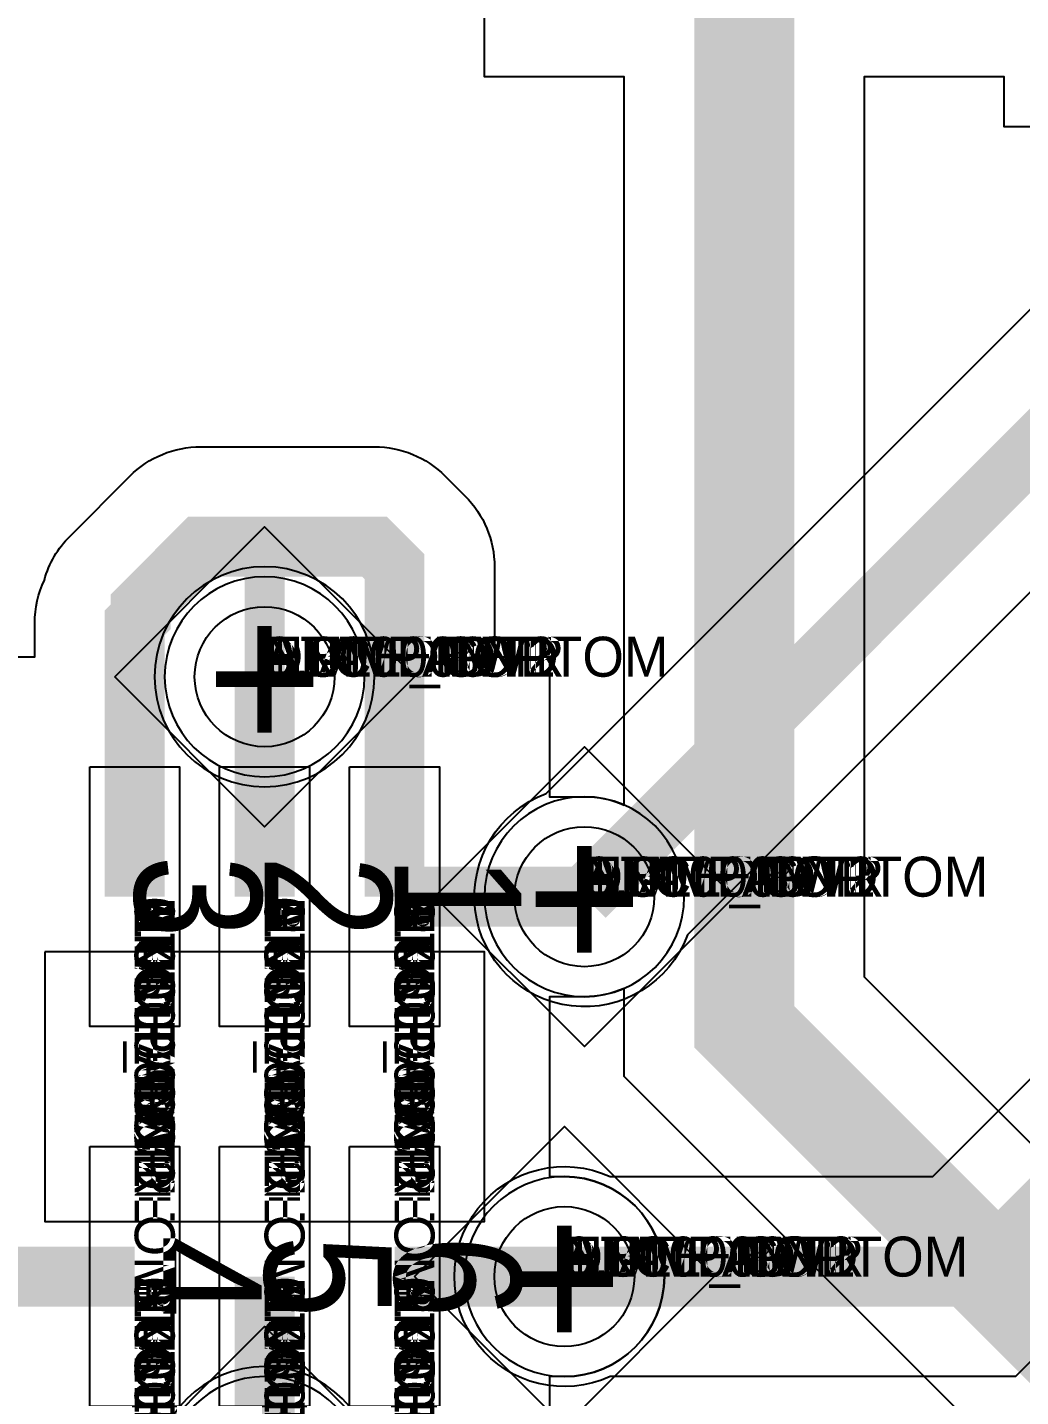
# Model space of a CAD drawing. Extents: x 0 to 323, y 0 to 320.
# Drawn here: x 40.78 to 45.75, y 164.76 to 171.6 of the extents above; entities that cross this region are included whole.
import ezdxf
from ezdxf.enums import TextEntityAlignment as Align

# ---------------------------------------------------------------- set-up
doc = ezdxf.new("R2010")
doc.units = 0
doc.header["$MEASUREMENT"] = 0
doc.layers.get('0').update_dxf_attribs({"linetype": 'CONTINUOUS'})
for name, color, linetype in [('CDN_FIGURES', 7, 'CONTINUOUS'), ('ETCH_BOTTOM', 7, 'CONTINUOUS'), ('ETCH_GND', 3, 'CONTINUOUS'), ('ETCH_INT1', 4, 'CONTINUOUS'), ('ETCH_INT2', 5, 'CONTINUOUS'), ('ETCH_PWR', 6, 'CONTINUOUS'), ('ETCH_TOP', 2, 'CONTINUOUS'), ('MANUFACTURING_NCLEGEND-1-6', 8, 'CONTINUOUS'), ('PACKAGE_GEOMETRY_ASSEMBLY_TOP', 11, 'CONTINUOUS'), ('PACKAGE_GEOMETRY_PIN_NUMBER', 9, 'CONTINUOUS')]:
    doc.layers.add(name, color=color, linetype=linetype)

# ---------------------------------------------------------------- blocks, each defined once
blk = doc.blocks.new('PAD_INFO')
for tag in ['SHAPE_TYPE', 'PAD_HEIGHT', 'PAD_LAYER', 'PAD_TYPE', 'PAD_WIDTH']:
    blk.add_attdef(tag, (0, 0), '', height=0.2)
at = {"flags": 2}
blk.add_attdef('CDN_TYPE', (0, 0), '', height=0.2, dxfattribs=at)
blk = doc.blocks.new('DRILL_INFO')
at = {"flags": 2}
blk.add_attdef('CDN_TYPE', (0, 0), '', height=0.2, dxfattribs=at)
for tag in ['FSHAPE', 'FCHAR', 'DRILL_HEIGHT', 'DIAMETER', 'PLATED', 'DRILL_WIDTH']:
    blk.add_attdef(tag, (0, 0), '', height=0.2)
blk = doc.blocks.new('VIA0700X0300')
at = {"layer": 'ETCH_BOTTOM'}
blk.add_circle((0, 0), 0.35, dxfattribs=at)
at = {"layer": 'ETCH_GND'}
blk.add_circle((0, 0), 0.35, dxfattribs=at)
at = {"layer": 'ETCH_INT1'}
blk.add_circle((0, 0), 0.35, dxfattribs=at)
at = {"layer": 'ETCH_INT2'}
blk.add_circle((0, 0), 0.35, dxfattribs=at)
at = {"layer": 'ETCH_PWR'}
blk.add_circle((0, 0), 0.35, dxfattribs=at)
at = {"layer": 'ETCH_TOP'}
blk.add_circle((0, 0), 0.35, dxfattribs=at)
ref = blk.add_blockref('PAD_INFO', (0, 0))
ref.add_attrib('PAD_LAYER', 'ETCH_TOP', (0, 0), dxfattribs={"height": 0.2})
ref.add_attrib('SHAPE_TYPE', 'NULL', (0, 0), dxfattribs={"height": 0.2})
ref.add_attrib('PAD_TYPE', 'ANTIPAD', (0, 0), dxfattribs={"height": 0.2})
ref.add_attrib('PAD_WIDTH', '0.000000', (0, 0), dxfattribs={"height": 0.2})
ref.add_attrib('PAD_HEIGHT', '0.000000', (0, 0), dxfattribs={"height": 0.2})
ref = blk.add_blockref('PAD_INFO', (0, 0))
ref.add_attrib('PAD_LAYER', 'ETCH_GND', (0, 0), dxfattribs={"height": 0.2})
ref.add_attrib('SHAPE_TYPE', 'NULL', (0, 0), dxfattribs={"height": 0.2})
ref.add_attrib('PAD_TYPE', 'ANTIPAD', (0, 0), dxfattribs={"height": 0.2})
ref.add_attrib('PAD_WIDTH', '0.000000', (0, 0), dxfattribs={"height": 0.2})
ref.add_attrib('PAD_HEIGHT', '0.000000', (0, 0), dxfattribs={"height": 0.2})
ref = blk.add_blockref('PAD_INFO', (0, 0))
ref.add_attrib('PAD_LAYER', 'ETCH_INT1', (0, 0), dxfattribs={"height": 0.2})
ref.add_attrib('SHAPE_TYPE', 'NULL', (0, 0), dxfattribs={"height": 0.2})
ref.add_attrib('PAD_TYPE', 'ANTIPAD', (0, 0), dxfattribs={"height": 0.2})
ref.add_attrib('PAD_WIDTH', '0.000000', (0, 0), dxfattribs={"height": 0.2})
ref.add_attrib('PAD_HEIGHT', '0.000000', (0, 0), dxfattribs={"height": 0.2})
ref = blk.add_blockref('PAD_INFO', (0, 0))
ref.add_attrib('PAD_LAYER', 'ETCH_INT2', (0, 0), dxfattribs={"height": 0.2})
ref.add_attrib('SHAPE_TYPE', 'NULL', (0, 0), dxfattribs={"height": 0.2})
ref.add_attrib('PAD_TYPE', 'ANTIPAD', (0, 0), dxfattribs={"height": 0.2})
ref.add_attrib('PAD_WIDTH', '0.000000', (0, 0), dxfattribs={"height": 0.2})
ref.add_attrib('PAD_HEIGHT', '0.000000', (0, 0), dxfattribs={"height": 0.2})
ref = blk.add_blockref('PAD_INFO', (0, 0))
ref.add_attrib('PAD_LAYER', 'ETCH_PWR', (0, 0), dxfattribs={"height": 0.2})
ref.add_attrib('SHAPE_TYPE', 'NULL', (0, 0), dxfattribs={"height": 0.2})
ref.add_attrib('PAD_TYPE', 'ANTIPAD', (0, 0), dxfattribs={"height": 0.2})
ref.add_attrib('PAD_WIDTH', '0.000000', (0, 0), dxfattribs={"height": 0.2})
ref.add_attrib('PAD_HEIGHT', '0.000000', (0, 0), dxfattribs={"height": 0.2})
ref = blk.add_blockref('PAD_INFO', (0, 0))
ref.add_attrib('PAD_LAYER', 'ETCH_BOTTOM', (0, 0), dxfattribs={"height": 0.2})
ref.add_attrib('SHAPE_TYPE', 'NULL', (0, 0), dxfattribs={"height": 0.2})
ref.add_attrib('PAD_TYPE', 'ANTIPAD', (0, 0), dxfattribs={"height": 0.2})
ref.add_attrib('PAD_WIDTH', '0.000000', (0, 0), dxfattribs={"height": 0.2})
ref.add_attrib('PAD_HEIGHT', '0.000000', (0, 0), dxfattribs={"height": 0.2})
ref = blk.add_blockref('PAD_INFO', (0, 0))
ref.add_attrib('PAD_LAYER', 'ETCH_TOP', (0, 0), dxfattribs={"height": 0.2})
ref.add_attrib('SHAPE_TYPE', 'NULL', (0, 0), dxfattribs={"height": 0.2})
ref.add_attrib('PAD_TYPE', 'THERMAL', (0, 0), dxfattribs={"height": 0.2})
ref.add_attrib('PAD_WIDTH', '0.000000', (0, 0), dxfattribs={"height": 0.2})
ref.add_attrib('PAD_HEIGHT', '0.000000', (0, 0), dxfattribs={"height": 0.2})
ref = blk.add_blockref('PAD_INFO', (0, 0))
ref.add_attrib('PAD_LAYER', 'ETCH_GND', (0, 0), dxfattribs={"height": 0.2})
ref.add_attrib('SHAPE_TYPE', 'NULL', (0, 0), dxfattribs={"height": 0.2})
ref.add_attrib('PAD_TYPE', 'THERMAL', (0, 0), dxfattribs={"height": 0.2})
ref.add_attrib('PAD_WIDTH', '0.000000', (0, 0), dxfattribs={"height": 0.2})
ref.add_attrib('PAD_HEIGHT', '0.000000', (0, 0), dxfattribs={"height": 0.2})
ref = blk.add_blockref('PAD_INFO', (0, 0))
ref.add_attrib('PAD_LAYER', 'ETCH_INT1', (0, 0), dxfattribs={"height": 0.2})
ref.add_attrib('SHAPE_TYPE', 'NULL', (0, 0), dxfattribs={"height": 0.2})
ref.add_attrib('PAD_TYPE', 'THERMAL', (0, 0), dxfattribs={"height": 0.2})
ref.add_attrib('PAD_WIDTH', '0.000000', (0, 0), dxfattribs={"height": 0.2})
ref.add_attrib('PAD_HEIGHT', '0.000000', (0, 0), dxfattribs={"height": 0.2})
ref = blk.add_blockref('PAD_INFO', (0, 0))
ref.add_attrib('PAD_LAYER', 'ETCH_INT2', (0, 0), dxfattribs={"height": 0.2})
ref.add_attrib('SHAPE_TYPE', 'NULL', (0, 0), dxfattribs={"height": 0.2})
ref.add_attrib('PAD_TYPE', 'THERMAL', (0, 0), dxfattribs={"height": 0.2})
ref.add_attrib('PAD_WIDTH', '0.000000', (0, 0), dxfattribs={"height": 0.2})
ref.add_attrib('PAD_HEIGHT', '0.000000', (0, 0), dxfattribs={"height": 0.2})
ref = blk.add_blockref('PAD_INFO', (0, 0))
ref.add_attrib('PAD_LAYER', 'ETCH_PWR', (0, 0), dxfattribs={"height": 0.2})
ref.add_attrib('SHAPE_TYPE', 'NULL', (0, 0), dxfattribs={"height": 0.2})
ref.add_attrib('PAD_TYPE', 'THERMAL', (0, 0), dxfattribs={"height": 0.2})
ref.add_attrib('PAD_WIDTH', '0.000000', (0, 0), dxfattribs={"height": 0.2})
ref.add_attrib('PAD_HEIGHT', '0.000000', (0, 0), dxfattribs={"height": 0.2})
ref = blk.add_blockref('PAD_INFO', (0, 0))
ref.add_attrib('PAD_LAYER', 'ETCH_BOTTOM', (0, 0), dxfattribs={"height": 0.2})
ref.add_attrib('SHAPE_TYPE', 'NULL', (0, 0), dxfattribs={"height": 0.2})
ref.add_attrib('PAD_TYPE', 'THERMAL', (0, 0), dxfattribs={"height": 0.2})
ref.add_attrib('PAD_WIDTH', '0.000000', (0, 0), dxfattribs={"height": 0.2})
ref.add_attrib('PAD_HEIGHT', '0.000000', (0, 0), dxfattribs={"height": 0.2})
ref = blk.add_blockref('PAD_INFO', (0, 0))
ref.add_attrib('PAD_LAYER', 'ETCH_TOP', (0, 0), dxfattribs={"height": 0.2})
ref.add_attrib('SHAPE_TYPE', 'CIRCLE', (0, 0), dxfattribs={"height": 0.2})
ref.add_attrib('PAD_TYPE', 'REGULAR', (0, 0), dxfattribs={"height": 0.2})
ref.add_attrib('PAD_WIDTH', '0.700000', (0, 0), dxfattribs={"height": 0.2})
ref.add_attrib('PAD_HEIGHT', '0.700000', (0, 0), dxfattribs={"height": 0.2})
ref = blk.add_blockref('PAD_INFO', (0, 0))
ref.add_attrib('PAD_LAYER', 'ETCH_GND', (0, 0), dxfattribs={"height": 0.2})
ref.add_attrib('SHAPE_TYPE', 'CIRCLE', (0, 0), dxfattribs={"height": 0.2})
ref.add_attrib('PAD_TYPE', 'REGULAR', (0, 0), dxfattribs={"height": 0.2})
ref.add_attrib('PAD_WIDTH', '0.700000', (0, 0), dxfattribs={"height": 0.2})
ref.add_attrib('PAD_HEIGHT', '0.700000', (0, 0), dxfattribs={"height": 0.2})
ref = blk.add_blockref('PAD_INFO', (0, 0))
ref.add_attrib('PAD_LAYER', 'ETCH_INT1', (0, 0), dxfattribs={"height": 0.2})
ref.add_attrib('SHAPE_TYPE', 'CIRCLE', (0, 0), dxfattribs={"height": 0.2})
ref.add_attrib('PAD_TYPE', 'REGULAR', (0, 0), dxfattribs={"height": 0.2})
ref.add_attrib('PAD_WIDTH', '0.700000', (0, 0), dxfattribs={"height": 0.2})
ref.add_attrib('PAD_HEIGHT', '0.700000', (0, 0), dxfattribs={"height": 0.2})
ref = blk.add_blockref('PAD_INFO', (0, 0))
ref.add_attrib('PAD_LAYER', 'ETCH_INT2', (0, 0), dxfattribs={"height": 0.2})
ref.add_attrib('SHAPE_TYPE', 'CIRCLE', (0, 0), dxfattribs={"height": 0.2})
ref.add_attrib('PAD_TYPE', 'REGULAR', (0, 0), dxfattribs={"height": 0.2})
ref.add_attrib('PAD_WIDTH', '0.700000', (0, 0), dxfattribs={"height": 0.2})
ref.add_attrib('PAD_HEIGHT', '0.700000', (0, 0), dxfattribs={"height": 0.2})
ref = blk.add_blockref('PAD_INFO', (0, 0))
ref.add_attrib('PAD_LAYER', 'ETCH_PWR', (0, 0), dxfattribs={"height": 0.2})
ref.add_attrib('SHAPE_TYPE', 'CIRCLE', (0, 0), dxfattribs={"height": 0.2})
ref.add_attrib('PAD_TYPE', 'REGULAR', (0, 0), dxfattribs={"height": 0.2})
ref.add_attrib('PAD_WIDTH', '0.700000', (0, 0), dxfattribs={"height": 0.2})
ref.add_attrib('PAD_HEIGHT', '0.700000', (0, 0), dxfattribs={"height": 0.2})
ref = blk.add_blockref('PAD_INFO', (0, 0))
ref.add_attrib('PAD_LAYER', 'ETCH_BOTTOM', (0, 0), dxfattribs={"height": 0.2})
ref.add_attrib('SHAPE_TYPE', 'CIRCLE', (0, 0), dxfattribs={"height": 0.2})
ref.add_attrib('PAD_TYPE', 'REGULAR', (0, 0), dxfattribs={"height": 0.2})
ref.add_attrib('PAD_WIDTH', '0.700000', (0, 0), dxfattribs={"height": 0.2})
ref.add_attrib('PAD_HEIGHT', '0.700000', (0, 0), dxfattribs={"height": 0.2})
ref = blk.add_blockref('DRILL_INFO', (0, 0))
ref.add_attrib('DIAMETER', '0.300000', (0, 0), dxfattribs={"height": 0.2})
ref.add_attrib('PLATED', 'PLATED', (0, 0), dxfattribs={"height": 0.2})
ref.add_attrib('FSHAPE', 'DIAMOND', (0, 0), dxfattribs={"height": 0.2})
ref.add_attrib('FCHAR', '+', (0, 0), dxfattribs={"height": 0.2})
ref.add_attrib('DRILL_WIDTH', '1.500000', (0, 0), dxfattribs={"height": 0.2})
ref.add_attrib('DRILL_HEIGHT', '1.500000', (0, 0), dxfattribs={"height": 0.2})
for tag in ['CDN_TYPE', 'PIN']:
    blk.add_attdef(tag, (0, 0), '', height=0.2)
at = {"flags": 2}
for tag in ['PSTKNAME', 'BBV']:
    blk.add_attdef(tag, (0, 0), '', height=0.2, dxfattribs=at)
blk = doc.blocks.new('FIGURE_DIAMOND')
at = {"layer": 'CDN_FIGURES'}
blk.add_lwpolyline([(-0.5, 0), (0, 0.5), (0.5, 0), (0, -0.5)], close=True, dxfattribs=at)
blk = doc.blocks.new('RC1300X0450TS_NS')
at = {"layer": 'ETCH_TOP'}
blk.add_lwpolyline([(-0.65, -0.225), (-0.65, 0.225), (0.65, 0.225), (0.65, -0.225)], close=True, dxfattribs=at)
ref = blk.add_blockref('PAD_INFO', (0, 0))
ref.add_attrib('PAD_LAYER', 'ETCH_TOP', (0, 0), dxfattribs={"height": 0.2})
ref.add_attrib('SHAPE_TYPE', 'NULL', (0, 0), dxfattribs={"height": 0.2})
ref.add_attrib('PAD_TYPE', 'ANTIPAD', (0, 0), dxfattribs={"height": 0.2})
ref.add_attrib('PAD_WIDTH', '0.000000', (0, 0), dxfattribs={"height": 0.2})
ref.add_attrib('PAD_HEIGHT', '0.000000', (0, 0), dxfattribs={"height": 0.2})
ref = blk.add_blockref('PAD_INFO', (0, 0))
ref.add_attrib('PAD_LAYER', 'ETCH_GND', (0, 0), dxfattribs={"height": 0.2})
ref.add_attrib('SHAPE_TYPE', 'NULL', (0, 0), dxfattribs={"height": 0.2})
ref.add_attrib('PAD_TYPE', 'ANTIPAD', (0, 0), dxfattribs={"height": 0.2})
ref.add_attrib('PAD_WIDTH', '0.000000', (0, 0), dxfattribs={"height": 0.2})
ref.add_attrib('PAD_HEIGHT', '0.000000', (0, 0), dxfattribs={"height": 0.2})
ref = blk.add_blockref('PAD_INFO', (0, 0))
ref.add_attrib('PAD_LAYER', 'ETCH_INT1', (0, 0), dxfattribs={"height": 0.2})
ref.add_attrib('SHAPE_TYPE', 'NULL', (0, 0), dxfattribs={"height": 0.2})
ref.add_attrib('PAD_TYPE', 'ANTIPAD', (0, 0), dxfattribs={"height": 0.2})
ref.add_attrib('PAD_WIDTH', '0.000000', (0, 0), dxfattribs={"height": 0.2})
ref.add_attrib('PAD_HEIGHT', '0.000000', (0, 0), dxfattribs={"height": 0.2})
ref = blk.add_blockref('PAD_INFO', (0, 0))
ref.add_attrib('PAD_LAYER', 'ETCH_INT2', (0, 0), dxfattribs={"height": 0.2})
ref.add_attrib('SHAPE_TYPE', 'NULL', (0, 0), dxfattribs={"height": 0.2})
ref.add_attrib('PAD_TYPE', 'ANTIPAD', (0, 0), dxfattribs={"height": 0.2})
ref.add_attrib('PAD_WIDTH', '0.000000', (0, 0), dxfattribs={"height": 0.2})
ref.add_attrib('PAD_HEIGHT', '0.000000', (0, 0), dxfattribs={"height": 0.2})
ref = blk.add_blockref('PAD_INFO', (0, 0))
ref.add_attrib('PAD_LAYER', 'ETCH_PWR', (0, 0), dxfattribs={"height": 0.2})
ref.add_attrib('SHAPE_TYPE', 'NULL', (0, 0), dxfattribs={"height": 0.2})
ref.add_attrib('PAD_TYPE', 'ANTIPAD', (0, 0), dxfattribs={"height": 0.2})
ref.add_attrib('PAD_WIDTH', '0.000000', (0, 0), dxfattribs={"height": 0.2})
ref.add_attrib('PAD_HEIGHT', '0.000000', (0, 0), dxfattribs={"height": 0.2})
ref = blk.add_blockref('PAD_INFO', (0, 0))
ref.add_attrib('PAD_LAYER', 'ETCH_BOTTOM', (0, 0), dxfattribs={"height": 0.2})
ref.add_attrib('SHAPE_TYPE', 'NULL', (0, 0), dxfattribs={"height": 0.2})
ref.add_attrib('PAD_TYPE', 'ANTIPAD', (0, 0), dxfattribs={"height": 0.2})
ref.add_attrib('PAD_WIDTH', '0.000000', (0, 0), dxfattribs={"height": 0.2})
ref.add_attrib('PAD_HEIGHT', '0.000000', (0, 0), dxfattribs={"height": 0.2})
ref = blk.add_blockref('PAD_INFO', (0, 0))
ref.add_attrib('PAD_LAYER', 'ETCH_TOP', (0, 0), dxfattribs={"height": 0.2})
ref.add_attrib('SHAPE_TYPE', 'NULL', (0, 0), dxfattribs={"height": 0.2})
ref.add_attrib('PAD_TYPE', 'THERMAL', (0, 0), dxfattribs={"height": 0.2})
ref.add_attrib('PAD_WIDTH', '0.000000', (0, 0), dxfattribs={"height": 0.2})
ref.add_attrib('PAD_HEIGHT', '0.000000', (0, 0), dxfattribs={"height": 0.2})
ref = blk.add_blockref('PAD_INFO', (0, 0))
ref.add_attrib('PAD_LAYER', 'ETCH_GND', (0, 0), dxfattribs={"height": 0.2})
ref.add_attrib('SHAPE_TYPE', 'NULL', (0, 0), dxfattribs={"height": 0.2})
ref.add_attrib('PAD_TYPE', 'THERMAL', (0, 0), dxfattribs={"height": 0.2})
ref.add_attrib('PAD_WIDTH', '0.000000', (0, 0), dxfattribs={"height": 0.2})
ref.add_attrib('PAD_HEIGHT', '0.000000', (0, 0), dxfattribs={"height": 0.2})
ref = blk.add_blockref('PAD_INFO', (0, 0))
ref.add_attrib('PAD_LAYER', 'ETCH_INT1', (0, 0), dxfattribs={"height": 0.2})
ref.add_attrib('SHAPE_TYPE', 'NULL', (0, 0), dxfattribs={"height": 0.2})
ref.add_attrib('PAD_TYPE', 'THERMAL', (0, 0), dxfattribs={"height": 0.2})
ref.add_attrib('PAD_WIDTH', '0.000000', (0, 0), dxfattribs={"height": 0.2})
ref.add_attrib('PAD_HEIGHT', '0.000000', (0, 0), dxfattribs={"height": 0.2})
ref = blk.add_blockref('PAD_INFO', (0, 0))
ref.add_attrib('PAD_LAYER', 'ETCH_INT2', (0, 0), dxfattribs={"height": 0.2})
ref.add_attrib('SHAPE_TYPE', 'NULL', (0, 0), dxfattribs={"height": 0.2})
ref.add_attrib('PAD_TYPE', 'THERMAL', (0, 0), dxfattribs={"height": 0.2})
ref.add_attrib('PAD_WIDTH', '0.000000', (0, 0), dxfattribs={"height": 0.2})
ref.add_attrib('PAD_HEIGHT', '0.000000', (0, 0), dxfattribs={"height": 0.2})
ref = blk.add_blockref('PAD_INFO', (0, 0))
ref.add_attrib('PAD_LAYER', 'ETCH_PWR', (0, 0), dxfattribs={"height": 0.2})
ref.add_attrib('SHAPE_TYPE', 'NULL', (0, 0), dxfattribs={"height": 0.2})
ref.add_attrib('PAD_TYPE', 'THERMAL', (0, 0), dxfattribs={"height": 0.2})
ref.add_attrib('PAD_WIDTH', '0.000000', (0, 0), dxfattribs={"height": 0.2})
ref.add_attrib('PAD_HEIGHT', '0.000000', (0, 0), dxfattribs={"height": 0.2})
ref = blk.add_blockref('PAD_INFO', (0, 0))
ref.add_attrib('PAD_LAYER', 'ETCH_BOTTOM', (0, 0), dxfattribs={"height": 0.2})
ref.add_attrib('SHAPE_TYPE', 'NULL', (0, 0), dxfattribs={"height": 0.2})
ref.add_attrib('PAD_TYPE', 'THERMAL', (0, 0), dxfattribs={"height": 0.2})
ref.add_attrib('PAD_WIDTH', '0.000000', (0, 0), dxfattribs={"height": 0.2})
ref.add_attrib('PAD_HEIGHT', '0.000000', (0, 0), dxfattribs={"height": 0.2})
ref = blk.add_blockref('PAD_INFO', (0, 0))
ref.add_attrib('PAD_LAYER', 'ETCH_TOP', (0, 0), dxfattribs={"height": 0.2})
ref.add_attrib('SHAPE_TYPE', 'RECTANGLE', (0, 0), dxfattribs={"height": 0.2})
ref.add_attrib('PAD_TYPE', 'REGULAR', (0, 0), dxfattribs={"height": 0.2})
ref.add_attrib('PAD_WIDTH', '1.300000', (0, 0), dxfattribs={"height": 0.2})
ref.add_attrib('PAD_HEIGHT', '0.450000', (0, 0), dxfattribs={"height": 0.2})
ref = blk.add_blockref('PAD_INFO', (0, 0))
ref.add_attrib('PAD_LAYER', 'ETCH_GND', (0, 0), dxfattribs={"height": 0.2})
ref.add_attrib('SHAPE_TYPE', 'NULL', (0, 0), dxfattribs={"height": 0.2})
ref.add_attrib('PAD_TYPE', 'REGULAR', (0, 0), dxfattribs={"height": 0.2})
ref.add_attrib('PAD_WIDTH', '0.000000', (0, 0), dxfattribs={"height": 0.2})
ref.add_attrib('PAD_HEIGHT', '0.000000', (0, 0), dxfattribs={"height": 0.2})
ref = blk.add_blockref('PAD_INFO', (0, 0))
ref.add_attrib('PAD_LAYER', 'ETCH_INT1', (0, 0), dxfattribs={"height": 0.2})
ref.add_attrib('SHAPE_TYPE', 'NULL', (0, 0), dxfattribs={"height": 0.2})
ref.add_attrib('PAD_TYPE', 'REGULAR', (0, 0), dxfattribs={"height": 0.2})
ref.add_attrib('PAD_WIDTH', '0.000000', (0, 0), dxfattribs={"height": 0.2})
ref.add_attrib('PAD_HEIGHT', '0.000000', (0, 0), dxfattribs={"height": 0.2})
ref = blk.add_blockref('PAD_INFO', (0, 0))
ref.add_attrib('PAD_LAYER', 'ETCH_INT2', (0, 0), dxfattribs={"height": 0.2})
ref.add_attrib('SHAPE_TYPE', 'NULL', (0, 0), dxfattribs={"height": 0.2})
ref.add_attrib('PAD_TYPE', 'REGULAR', (0, 0), dxfattribs={"height": 0.2})
ref.add_attrib('PAD_WIDTH', '0.000000', (0, 0), dxfattribs={"height": 0.2})
ref.add_attrib('PAD_HEIGHT', '0.000000', (0, 0), dxfattribs={"height": 0.2})
ref = blk.add_blockref('PAD_INFO', (0, 0))
ref.add_attrib('PAD_LAYER', 'ETCH_PWR', (0, 0), dxfattribs={"height": 0.2})
ref.add_attrib('SHAPE_TYPE', 'NULL', (0, 0), dxfattribs={"height": 0.2})
ref.add_attrib('PAD_TYPE', 'REGULAR', (0, 0), dxfattribs={"height": 0.2})
ref.add_attrib('PAD_WIDTH', '0.000000', (0, 0), dxfattribs={"height": 0.2})
ref.add_attrib('PAD_HEIGHT', '0.000000', (0, 0), dxfattribs={"height": 0.2})
ref = blk.add_blockref('PAD_INFO', (0, 0))
ref.add_attrib('PAD_LAYER', 'ETCH_BOTTOM', (0, 0), dxfattribs={"height": 0.2})
ref.add_attrib('SHAPE_TYPE', 'NULL', (0, 0), dxfattribs={"height": 0.2})
ref.add_attrib('PAD_TYPE', 'REGULAR', (0, 0), dxfattribs={"height": 0.2})
ref.add_attrib('PAD_WIDTH', '0.000000', (0, 0), dxfattribs={"height": 0.2})
ref.add_attrib('PAD_HEIGHT', '0.000000', (0, 0), dxfattribs={"height": 0.2})
ref = blk.add_blockref('DRILL_INFO', (0, 0))
ref.add_attrib('DIAMETER', '0.000000', (0, 0), dxfattribs={"height": 0.2})
ref.add_attrib('PLATED', 'PLATED', (0, 0), dxfattribs={"height": 0.2})
ref.add_attrib('FSHAPE', 'NULL', (0, 0), dxfattribs={"height": 0.2})
ref.add_attrib('DRILL_WIDTH', '0.000000', (0, 0), dxfattribs={"height": 0.2})
ref.add_attrib('DRILL_HEIGHT', '0.000000', (0, 0), dxfattribs={"height": 0.2})
for tag in ['CDN_TYPE', 'PIN']:
    blk.add_attdef(tag, (0, 0), '', height=0.2)
at = {"flags": 2}
for tag in ['PSTKNAME', 'BBV']:
    blk.add_attdef(tag, (0, 0), '', height=0.2, dxfattribs=at)
blk = doc.blocks.new('F58')
at = {"layer": 'PACKAGE_GEOMETRY_ASSEMBLY_TOP'}
blk.add_lwpolyline([(0.275, -1.75), (1.625, -1.75), (1.625, 0.45), (0.275, 0.45)], close=True, dxfattribs=at)
at = {"layer": 'ETCH_TOP'}
ref = blk.add_blockref('RC1300X0450TS_NS', (0, 0), dxfattribs=at)
ref.add_attrib('CDN_TYPE', 'PIN', (0, 0), dxfattribs={"height": 0.2})
ref.add_attrib('PIN', '1', (0, 0), dxfattribs={"height": 0.2})
ref = blk.add_blockref('RC1300X0450TS_NS', (1.9, 0), dxfattribs=at)
ref.add_attrib('CDN_TYPE', 'PIN', (0, 0), dxfattribs={"height": 0.2})
ref.add_attrib('PIN', '6', (0, 0), dxfattribs={"height": 0.2})
ref = blk.add_blockref('RC1300X0450TS_NS', (0, -0.65), dxfattribs=at)
ref.add_attrib('CDN_TYPE', 'PIN', (0, 0), dxfattribs={"height": 0.2})
ref.add_attrib('PIN', '2', (0, 0), dxfattribs={"height": 0.2})
ref = blk.add_blockref('RC1300X0450TS_NS', (0, -1.3), dxfattribs=at)
ref.add_attrib('CDN_TYPE', 'PIN', (0, 0), dxfattribs={"height": 0.2})
ref.add_attrib('PIN', '3', (0, 0), dxfattribs={"height": 0.2})
ref = blk.add_blockref('RC1300X0450TS_NS', (1.9, -1.3), dxfattribs=at)
ref.add_attrib('CDN_TYPE', 'PIN', (0, 0), dxfattribs={"height": 0.2})
ref.add_attrib('PIN', '4', (0, 0), dxfattribs={"height": 0.2})
ref = blk.add_blockref('RC1300X0450TS_NS', (1.9, -0.65), dxfattribs=at)
ref.add_attrib('CDN_TYPE', 'PIN', (0, 0), dxfattribs={"height": 0.2})
ref.add_attrib('PIN', '5', (0, 0), dxfattribs={"height": 0.2})
at = {"flags": 2}
for tag in ['SYMBOL_TYPE', 'CDN_TYPE', 'REFDES']:
    blk.add_attdef(tag, (0, 0), '', height=0.2, dxfattribs=at)

msp = doc.modelspace()

# ---------------------------------------------------------------- linework, layer by layer
at = {"layer": 'ETCH_BOTTOM'}
for points, format in [([(48.2697, 171.2554), (44.0783, 167.0639, -1.558206), (43.371, 167.7712), (47.8555, 172.2556)], "xyb"), ([(59.4626, 171.7555, 0.3, 0.3, 0), (48.0626, 171.7555, 0.3, 0.3, 0), (43.5626, 167.2555, 0.3, 0.3, 0)], "xyseb"), ([(52.4976, 170.9705, 0.3, 0.3, 0), (51.2826, 169.7555, 0.3, 0.3, 0), (49.9126, 169.7555, 0.3, 0.3, 0), (45.5126, 165.3555, 0.3, 0.3, 0), (43.4626, 165.3555, 0.3, 0.3, 0)], "xyseb"), ([(48.8625, 167.9982), (45.7197, 164.8554), (43.6918, 164.8554, -1.558329), (43.6918, 165.8556), (45.3055, 165.8556), (49.7055, 170.2556)], "xyb"), ([(41.9626, 168.3555, 0.2, 0.2, 0), (41.9626, 168.9563, 0.2, 0.2, 0)], "xyseb"), ([(41.9626, 167.7547, 0.2, 0.2, 0), (41.9626, 168.3555, 0.2, 0.2, 0)], "xyseb")]:
    msp.add_lwpolyline(points, format=format, dxfattribs=at)
for points in [[(42.5127, 168.3555, 1), (41.4125, 168.3555, 1)], [(42.5127, 164.3555, 1), (41.4125, 164.3555, 1)]]:
    msp.add_lwpolyline(points, format="xyb", close=True, dxfattribs=at)
at = {"layer": 'ETCH_GND'}
for points in [[(44.0627, 167.2555, 1), (43.0625, 167.2555, 1)], [(43.9627, 165.3555, 1), (42.9625, 165.3555, 1)], [(42.4627, 164.3555, 1), (41.4625, 164.3555, 1)]]:
    msp.add_lwpolyline(points, format="xyb", close=True, dxfattribs=at)
at = {"layer": 'ETCH_INT1'}
for points in [[(42.4627, 168.3555, 1), (41.4625, 168.3555, 1)], [(44.0627, 167.2555, 1), (43.0625, 167.2555, 1)], [(43.9627, 165.3555, 1), (42.9625, 165.3555, 1)], [(42.4627, 164.3555, 1), (41.4625, 164.3555, 1)]]:
    msp.add_lwpolyline(points, format="xyb", close=True, dxfattribs=at)
at = {"layer": 'ETCH_INT2'}
for points in [[(42.4627, 168.3555, 1), (41.4625, 168.3555, 1)], [(44.0627, 167.2555, 1), (43.0625, 167.2555, 1)], [(43.9627, 165.3555, 1), (42.9625, 165.3555, 1)]]:
    msp.add_lwpolyline(points, format="xyb", close=True, dxfattribs=at)
at = {"layer": 'ETCH_PWR'}
for points in [[(42.4627, 168.3555, 1), (41.4625, 168.3555, 1)], [(44.0627, 167.2555, 1), (43.0625, 167.2555, 1)], [(43.9627, 165.3555, 1), (42.9625, 165.3555, 1)]]:
    msp.add_lwpolyline(points, format="xyb", close=True, dxfattribs=at)
at = {"layer": 'ETCH_TOP'}
for points, format in [([(33.4497, 165.8556), (40.5375, 165.8556), (40.5375, 168.4556), (40.8125, 168.4556), (40.8125, 168.6248, -0.110999), (40.8606, 168.8388, -0.129615), (40.989, 169.0591), (41.289, 169.3591, -0.198912), (41.6426, 169.5056), (42.5126, 169.5056, -0.198912), (42.8662, 169.3591), (42.9662, 169.2591, -0.198912), (43.1127, 168.9055), (43.1127, 168.4556), (43.3877, 168.4556), (43.3877, 167.7556), (43.5626, 167.7556, -0.103169), (43.7625, 167.7139), (43.7625, 171.3554), (43.0625, 171.3554), (43.0625, 175.3554, -1)], "xyb"), ([(48.6876, 160.2295, 0.5, 0.5, 0), (48.6626, 160.2545, 0.5, 0.5, 0), (48.6626, 162.3055, 0.5, 0.5, 0), (44.3626, 166.6055, 0.5, 0.5, 0), (44.3626, 172.4055, 0.5, 0.5, 0)], "xyseb"), ([(41.3126, 165.3555, 0.3, 0.3, 0), (33.2426, 165.3555, 0.3, 0.3, 0), (32.1626, 166.4355, 0.3, 0.3, 0), (32.1626, 168.8755, 0.3, 0.3, 0), (33.1976, 169.9105, 0.3, 0.3, 0), (33.1976, 170.3515, 0.3, 0.3, 0)], "xyseb"), ([(41.3126, 167.2555, 0.3, 0.3, 0), (41.3126, 168.6248, 0.3, 0.3, 0), (41.3426, 168.6548, 0.3, 0.3, 0), (41.3426, 168.7055, 0.3, 0.3, 0), (41.6426, 169.0055, 0.3, 0.3, 0), (42.5126, 169.0055, 0.3, 0.3, 0), (42.6126, 168.9055, 0.3, 0.3, 0), (42.6126, 167.2555, 0.3, 0.3, 0)], "xyseb"), ([(41.9626, 167.2555, 0.3, 0.3, 0), (41.9626, 168.3555, 0.3, 0.3, 0)], "xyseb"), ([(42.6126, 167.2555, 0.3, 0.3, 0), (43.5626, 167.2555, 0.3, 0.3, 0)], "xyseb"), ([(48.0625, 162.0569), (43.7625, 166.3569), (43.7625, 166.7971, -0.103169), (43.5626, 166.7554), (43.3877, 166.7554), (43.3877, 165.8556), (43.4626, 165.8556, -1), (43.4626, 164.8554), (43.3877, 164.8554), (43.3877, 164.1554), (43.2627, 164.1554), (43.2627, 160.6554), (40.6625, 160.6554), (40.6625, 164.1554), (40.5375, 164.1554), (40.5375, 164.8554), (35.5614, 164.8554), (37.6077, 162.8091), (37.6077, 162.2046), (37.9377, 162.2046), (37.9377, 159.8544), (27.1875, 159.8544)], "xyb"), ([(41.9626, 165.3555, 0.3, 0.3, 0), (41.9626, 164.3555, 0.3, 0.3, 0)], "xyseb"), ([(42.6126, 165.3555, 0.3, 0.3, 0), (43.4626, 165.3555, 0.3, 0.3, 0)], "xyseb")]:
    msp.add_lwpolyline(points, format=format, dxfattribs=at)
msp.add_lwpolyline([(49.5127, 171.1054), (45.6625, 171.1054), (45.6625, 171.3554), (44.9627, 171.3554), (44.9627, 166.8541), (49.2627, 162.5541)], dxfattribs=at)

# ---------------------------------------------------------------- block references
at = {"rotation": 270}
msp.add_blockref('F58', (42.6126, 167.2555), dxfattribs=at)
at = {"layer": 'ETCH_TOP'}
for p in [(41.9626, 168.3555), (43.5626, 167.2555), (43.4626, 165.3555)]:
    msp.add_blockref('VIA0700X0300', p, dxfattribs=at)
at = {"layer": 'MANUFACTURING_NCLEGEND-1-6', "xscale": 1.5, "yscale": 1.5}
for p in [(41.9626, 168.3555), (43.5626, 167.2555), (43.4626, 165.3555), (41.9626, 164.3555)]:
    msp.add_blockref('FIGURE_DIAMOND', p, dxfattribs=at)

# ---------------------------------------------------------------- texts
at = {"layer": 'MANUFACTURING_NCLEGEND-1-6'}
for p in [(41.9626, 168.3555), (43.5626, 167.2555), (43.4626, 165.3555)]:
    msp.add_text('+', height=0.75, dxfattribs=at).set_placement(p, align=Align.MIDDLE_CENTER)
at = {"layer": 'PACKAGE_GEOMETRY_PIN_NUMBER', "width": 0.88}
for s, p in [('3', (41.3126, 167.2555)), ('2', (41.9626, 167.2555)), ('1', (42.6126, 167.2555)), ('4', (41.3126, 165.3555)), ('5', (41.9626, 165.3555)), ('6', (42.6126, 165.3555))]:
    msp.add_text(s, height=0.635, rotation=270, dxfattribs=at).set_placement(p, align=Align.CENTER)

doc.saveas('drawing.dxf')
